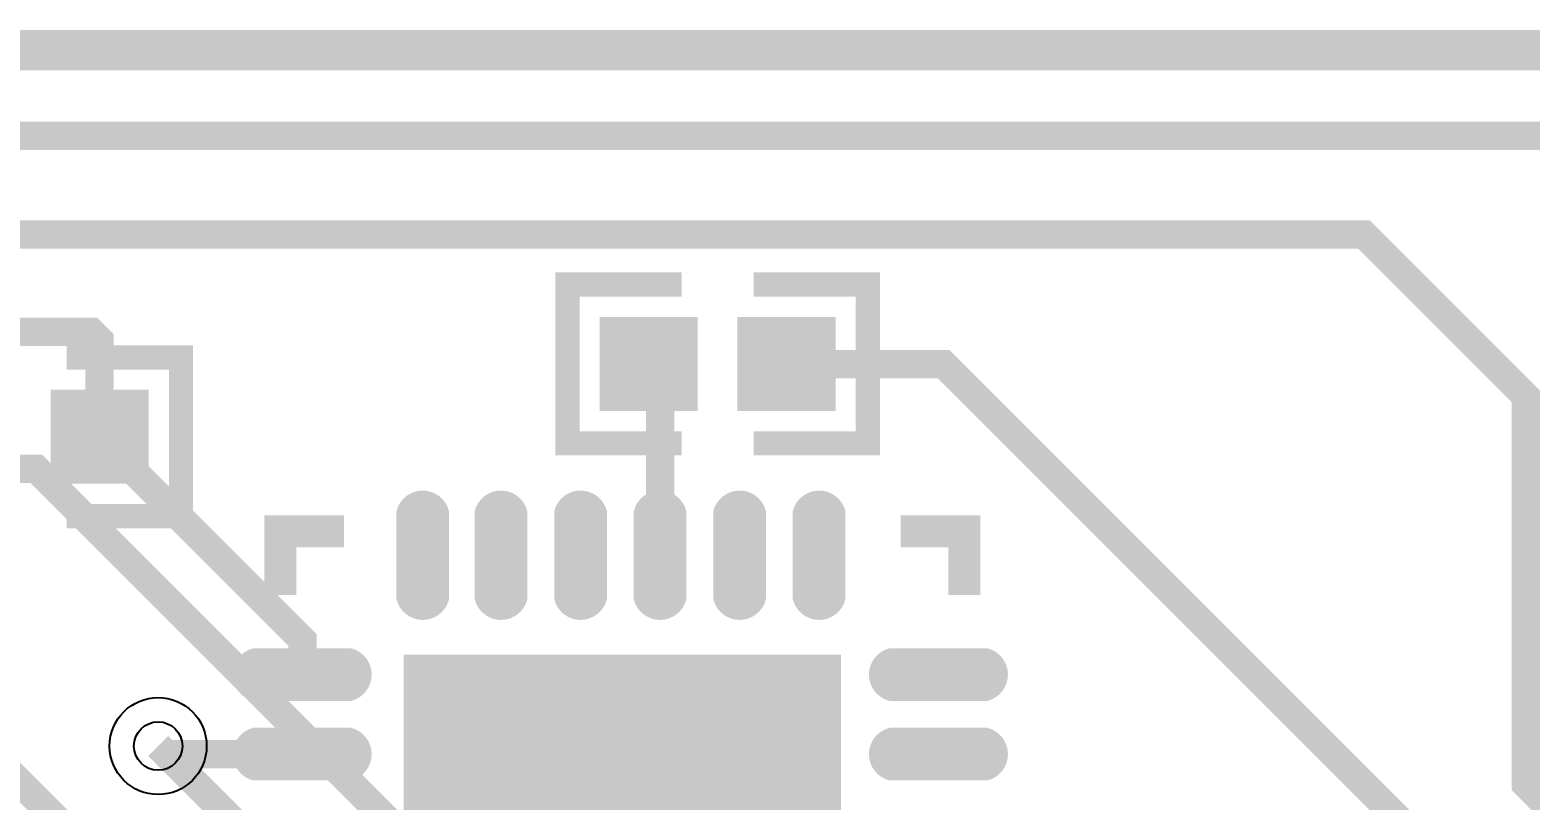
# Model space of a CAD drawing. Extents: x -5 to 4186, y -5 to 3927.
# Drawn here: x 2447.9 to 2819.1, y 2623.9 to 2814.6 of the extents above; entities that cross this region are included whole.
import ezdxf

# ---------------------------------------------------------------- set-up
doc = ezdxf.new("R2010")
doc.units = 9
for name, color, linetype, true_color in [('BoardOutLine', 7, 'Continuous', 0xff00ff), ('BottomLayer', 7, 'Continuous', 0x0000ff), ('Hole', 7, 'Continuous', 0x222222), ('Multi-Layer', 7, 'Continuous', 0xc0c0c0), ('TopLayer', 7, 'Continuous', 0xff0000), ('TopPasteMaskLayer', 7, 'Continuous', 0x808080), ('TopSilkLayer', 7, 'Continuous', 0xffcc00), ('TopSolderMaskLayer', 7, 'Continuous', 0x800080)]:
    doc.layers.add(name, color=color, linetype=linetype, true_color=true_color)

msp = doc.modelspace()

# ---------------------------------------------------------------- hatches: boundary and pattern name
at = {"layer": 'TopLayer'}
for points in [[(2612.14, 2721.39), (2612.14, 2742.65), (2589.87, 2742.65), (2589.87, 2721.39)], [(2623.95, 2721.39), (2623.95, 2742.65), (2646.22, 2742.65), (2646.22, 2721.39)], [(2453.95, 2724.65), (2453.95, 2703.39), (2476.22, 2703.39), (2476.22, 2724.65)], [(2550.57, 2674.46, -0.785398), (2539.54, 2674.46), (2539.54, 2694.94, -0.785398), (2550.57, 2694.94)], [(2569.94, 2674.46, -0.785398), (2558.91, 2674.46), (2558.91, 2694.94, -0.785398), (2569.94, 2694.94)], [(2589.63, 2674.46, -0.785398), (2578.6, 2674.46), (2578.6, 2694.94, -0.785398), (2589.63, 2694.94)], [(2609.31, 2674.46, -0.785398), (2598.28, 2674.46), (2598.28, 2694.94, -0.785398), (2609.31, 2694.94)], [(2629, 2674.46, -0.785398), (2617.97, 2674.46), (2617.97, 2694.94, -0.785398), (2629, 2694.94)], [(2648.68, 2674.46, -0.785398), (2637.65, 2674.46), (2637.65, 2694.94, -0.785398), (2648.68, 2694.94)], [(2504.98, 2649.66, -0.785398), (2504.98, 2660.68), (2525.45, 2660.68, -0.785398), (2525.45, 2649.66)], [(2541.3, 2552.81), (2541.3, 2659.11), (2647.6, 2659.11), (2647.6, 2552.81)], [(2662.46, 2649.66, -0.785398), (2662.46, 2660.68), (2682.93, 2660.68, -0.785398), (2682.93, 2649.66)], [(2504.98, 2629.98, -0.785398), (2504.98, 2641), (2525.45, 2641, -0.785398), (2525.45, 2629.98)], [(2662.46, 2629.98, -0.785398), (2662.46, 2641), (2682.93, 2641, -0.785398), (2682.93, 2629.98)]]:
    msp.add_hatch(color=256, dxfattribs=at).paths.add_polyline_path(points)
at = {"layer": 'TopPasteMaskLayer'}
for points in [[(2612.73, 2722.97), (2612.73, 2741.07), (2611.16, 2742.65), (2591.45, 2742.65), (2589.87, 2741.07), (2589.87, 2722.97), (2591.45, 2721.39), (2611.16, 2721.39)], [(2623.36, 2722.97), (2623.36, 2741.07), (2624.94, 2742.65), (2644.65, 2742.65), (2646.22, 2741.07), (2646.22, 2722.97), (2644.65, 2721.39), (2624.94, 2721.39)], [(2453.36, 2723.08), (2453.36, 2704.96), (2454.94, 2703.39), (2474.65, 2703.39), (2476.22, 2704.96), (2476.22, 2723.08), (2474.65, 2724.65), (2454.94, 2724.65)], [(2539.58, 2695.54), (2539.55, 2695.24), (2539.54, 2694.94), (2539.54, 2674.46), (2539.55, 2674.16), (2539.58, 2673.86), (2539.62, 2673.56), (2539.68, 2673.26), (2539.75, 2672.96), (2539.84, 2672.67), (2539.95, 2672.39), (2540.07, 2672.11), (2540.21, 2671.84), (2540.36, 2671.58), (2540.53, 2671.32), (2540.71, 2671.08), (2540.9, 2670.84), (2541.11, 2670.62), (2541.32, 2670.41), (2541.55, 2670.21), (2541.79, 2670.02), (2542.04, 2669.85), (2542.3, 2669.69), (2542.57, 2669.55), (2542.84, 2669.42), (2543.12, 2669.3), (2543.41, 2669.2), (2543.7, 2669.12), (2544, 2669.05), (2544.3, 2669), (2544.6, 2668.97), (2544.9, 2668.95), (2545.21, 2668.95), (2545.51, 2668.97), (2545.81, 2669), (2546.11, 2669.05), (2546.41, 2669.12), (2546.7, 2669.2), (2546.99, 2669.3), (2547.27, 2669.42), (2547.55, 2669.55), (2547.81, 2669.69), (2548.07, 2669.85), (2548.32, 2670.02), (2548.56, 2670.21), (2548.79, 2670.41), (2549.01, 2670.62), (2549.21, 2670.84), (2549.41, 2671.08), (2549.59, 2671.32), (2549.75, 2671.58), (2549.9, 2671.84), (2550.04, 2672.11), (2550.16, 2672.39), (2550.27, 2672.67), (2550.36, 2672.96), (2550.44, 2673.26), (2550.49, 2673.56), (2550.54, 2673.86), (2550.56, 2674.16), (2550.57, 2674.46), (2550.57, 2694.94), (2550.56, 2695.24), (2550.54, 2695.54), (2550.49, 2695.84), (2550.44, 2696.14), (2550.36, 2696.44), (2550.27, 2696.73), (2550.16, 2697.01), (2550.04, 2697.29), (2549.9, 2697.56), (2549.75, 2697.82), (2549.59, 2698.08), (2549.41, 2698.32), (2549.21, 2698.56), (2549.01, 2698.78), (2548.79, 2698.99), (2548.56, 2699.19), (2548.32, 2699.38), (2548.07, 2699.55), (2547.81, 2699.71), (2547.55, 2699.85), (2547.27, 2699.98), (2546.99, 2700.1), (2546.7, 2700.2), (2546.41, 2700.28), (2546.11, 2700.35), (2545.81, 2700.4), (2545.51, 2700.43), (2545.21, 2700.45), (2544.9, 2700.45), (2544.6, 2700.43), (2544.3, 2700.4), (2544, 2700.35), (2543.7, 2700.28), (2543.41, 2700.2), (2543.12, 2700.1), (2542.84, 2699.98), (2542.57, 2699.85), (2542.3, 2699.71), (2542.04, 2699.55), (2541.79, 2699.38), (2541.55, 2699.19), (2541.32, 2698.99), (2541.11, 2698.78), (2540.9, 2698.56), (2540.71, 2698.32), (2540.53, 2698.08), (2540.36, 2697.82), (2540.21, 2697.56), (2540.07, 2697.29), (2539.95, 2697.01), (2539.84, 2696.73), (2539.75, 2696.44), (2539.68, 2696.14), (2539.62, 2695.84)], [(2558.92, 2674.16), (2558.95, 2673.86), (2558.99, 2673.56), (2559.05, 2673.26), (2559.12, 2672.96), (2559.21, 2672.67), (2559.32, 2672.39), (2559.44, 2672.11), (2559.58, 2671.84), (2559.73, 2671.58), (2559.9, 2671.32), (2560.08, 2671.08), (2560.27, 2670.84), (2560.48, 2670.62), (2560.69, 2670.41), (2560.92, 2670.21), (2561.16, 2670.02), (2561.41, 2669.85), (2561.67, 2669.69), (2561.94, 2669.55), (2562.21, 2669.42), (2562.49, 2669.3), (2562.78, 2669.2), (2563.07, 2669.12), (2563.37, 2669.05), (2563.67, 2669), (2563.97, 2668.97), (2564.28, 2668.95), (2564.58, 2668.95), (2564.88, 2668.97), (2565.18, 2669), (2565.48, 2669.05), (2565.78, 2669.12), (2566.07, 2669.2), (2566.36, 2669.3), (2566.64, 2669.42), (2566.92, 2669.55), (2567.18, 2669.69), (2567.44, 2669.85), (2567.69, 2670.02), (2567.93, 2670.21), (2568.16, 2670.41), (2568.38, 2670.62), (2568.58, 2670.84), (2568.78, 2671.08), (2568.96, 2671.32), (2569.12, 2671.58), (2569.28, 2671.84), (2569.41, 2672.11), (2569.53, 2672.39), (2569.64, 2672.67), (2569.73, 2672.96), (2569.81, 2673.26), (2569.86, 2673.56), (2569.91, 2673.86), (2569.93, 2674.16), (2569.94, 2674.46), (2569.94, 2694.94), (2569.93, 2695.24), (2569.91, 2695.54), (2569.86, 2695.84), (2569.81, 2696.14), (2569.73, 2696.44), (2569.64, 2696.73), (2569.53, 2697.01), (2569.41, 2697.29), (2569.28, 2697.56), (2569.12, 2697.82), (2568.96, 2698.08), (2568.78, 2698.32), (2568.58, 2698.56), (2568.38, 2698.78), (2568.16, 2698.99), (2567.93, 2699.19), (2567.69, 2699.38), (2567.44, 2699.55), (2567.18, 2699.71), (2566.92, 2699.85), (2566.64, 2699.98), (2566.36, 2700.1), (2566.07, 2700.2), (2565.78, 2700.28), (2565.48, 2700.35), (2565.18, 2700.4), (2564.88, 2700.43), (2564.58, 2700.45), (2564.28, 2700.45), (2563.97, 2700.43), (2563.67, 2700.4), (2563.37, 2700.35), (2563.07, 2700.28), (2562.78, 2700.2), (2562.49, 2700.1), (2562.21, 2699.98), (2561.94, 2699.85), (2561.67, 2699.71), (2561.41, 2699.55), (2561.16, 2699.38), (2560.92, 2699.19), (2560.69, 2698.99), (2560.48, 2698.78), (2560.27, 2698.56), (2560.08, 2698.32), (2559.9, 2698.08), (2559.73, 2697.82), (2559.58, 2697.56), (2559.44, 2697.29), (2559.32, 2697.01), (2559.21, 2696.73), (2559.12, 2696.44), (2559.05, 2696.14), (2558.99, 2695.84), (2558.95, 2695.54), (2558.92, 2695.24), (2558.91, 2694.94), (2558.91, 2674.46)], [(2578.61, 2674.16), (2578.64, 2673.86), (2578.68, 2673.56), (2578.74, 2673.26), (2578.81, 2672.96), (2578.9, 2672.67), (2579.01, 2672.39), (2579.13, 2672.11), (2579.27, 2671.84), (2579.42, 2671.58), (2579.59, 2671.32), (2579.77, 2671.08), (2579.96, 2670.84), (2580.17, 2670.62), (2580.38, 2670.41), (2580.61, 2670.21), (2580.85, 2670.02), (2581.1, 2669.85), (2581.36, 2669.69), (2581.63, 2669.55), (2581.9, 2669.42), (2582.18, 2669.3), (2582.47, 2669.2), (2582.76, 2669.12), (2583.06, 2669.05), (2583.36, 2669), (2583.66, 2668.97), (2583.97, 2668.95), (2584.27, 2668.95), (2584.57, 2668.97), (2584.87, 2669), (2585.17, 2669.05), (2585.47, 2669.12), (2585.76, 2669.2), (2586.05, 2669.3), (2586.33, 2669.42), (2586.61, 2669.55), (2586.87, 2669.69), (2587.13, 2669.85), (2587.38, 2670.02), (2587.62, 2670.21), (2587.85, 2670.41), (2588.07, 2670.62), (2588.27, 2670.84), (2588.47, 2671.08), (2588.65, 2671.32), (2588.81, 2671.58), (2588.97, 2671.84), (2589.1, 2672.11), (2589.22, 2672.39), (2589.33, 2672.67), (2589.42, 2672.96), (2589.5, 2673.26), (2589.55, 2673.56), (2589.6, 2673.86), (2589.62, 2674.16), (2589.63, 2674.46), (2589.63, 2694.94), (2589.62, 2695.24), (2589.6, 2695.54), (2589.55, 2695.84), (2589.5, 2696.14), (2589.42, 2696.44), (2589.33, 2696.73), (2589.22, 2697.01), (2589.1, 2697.29), (2588.97, 2697.56), (2588.81, 2697.82), (2588.65, 2698.08), (2588.47, 2698.32), (2588.27, 2698.56), (2588.07, 2698.78), (2587.85, 2698.99), (2587.62, 2699.19), (2587.38, 2699.38), (2587.13, 2699.55), (2586.87, 2699.71), (2586.61, 2699.85), (2586.33, 2699.98), (2586.05, 2700.1), (2585.76, 2700.2), (2585.47, 2700.28), (2585.17, 2700.35), (2584.87, 2700.4), (2584.57, 2700.43), (2584.27, 2700.45), (2583.97, 2700.45), (2583.66, 2700.43), (2583.36, 2700.4), (2583.06, 2700.35), (2582.76, 2700.28), (2582.47, 2700.2), (2582.18, 2700.1), (2581.9, 2699.98), (2581.63, 2699.85), (2581.36, 2699.71), (2581.1, 2699.55), (2580.85, 2699.38), (2580.61, 2699.19), (2580.38, 2698.99), (2580.17, 2698.78), (2579.96, 2698.56), (2579.77, 2698.32), (2579.59, 2698.08), (2579.42, 2697.82), (2579.27, 2697.56), (2579.13, 2697.29), (2579.01, 2697.01), (2578.9, 2696.73), (2578.81, 2696.44), (2578.74, 2696.14), (2578.68, 2695.84), (2578.64, 2695.54), (2578.61, 2695.24), (2578.6, 2694.94), (2578.6, 2674.46)], [(2598.32, 2695.54), (2598.29, 2695.24), (2598.28, 2694.94), (2598.28, 2674.46), (2598.29, 2674.16), (2598.32, 2673.86), (2598.36, 2673.56), (2598.42, 2673.26), (2598.49, 2672.96), (2598.58, 2672.67), (2598.69, 2672.39), (2598.81, 2672.11), (2598.95, 2671.84), (2599.1, 2671.58), (2599.27, 2671.32), (2599.45, 2671.08), (2599.64, 2670.84), (2599.85, 2670.62), (2600.06, 2670.41), (2600.29, 2670.21), (2600.53, 2670.02), (2600.78, 2669.85), (2601.04, 2669.69), (2601.31, 2669.55), (2601.58, 2669.42), (2601.86, 2669.3), (2602.15, 2669.2), (2602.44, 2669.12), (2602.74, 2669.05), (2603.04, 2669), (2603.34, 2668.97), (2603.64, 2668.95), (2603.95, 2668.95), (2604.25, 2668.97), (2604.55, 2669), (2604.85, 2669.05), (2605.15, 2669.12), (2605.44, 2669.2), (2605.73, 2669.3), (2606.01, 2669.42), (2606.29, 2669.55), (2606.55, 2669.69), (2606.81, 2669.85), (2607.06, 2670.02), (2607.3, 2670.21), (2607.53, 2670.41), (2607.75, 2670.62), (2607.95, 2670.84), (2608.15, 2671.08), (2608.33, 2671.32), (2608.49, 2671.58), (2608.64, 2671.84), (2608.78, 2672.11), (2608.9, 2672.39), (2609.01, 2672.67), (2609.1, 2672.96), (2609.18, 2673.26), (2609.23, 2673.56), (2609.28, 2673.86), (2609.3, 2674.16), (2609.31, 2674.46), (2609.31, 2694.94), (2609.3, 2695.24), (2609.28, 2695.54), (2609.23, 2695.84), (2609.18, 2696.14), (2609.1, 2696.44), (2609.01, 2696.73), (2608.9, 2697.01), (2608.78, 2697.29), (2608.64, 2697.56), (2608.49, 2697.82), (2608.33, 2698.08), (2608.15, 2698.32), (2607.95, 2698.56), (2607.75, 2698.78), (2607.53, 2698.99), (2607.3, 2699.19), (2607.06, 2699.38), (2606.81, 2699.55), (2606.55, 2699.71), (2606.29, 2699.85), (2606.01, 2699.98), (2605.73, 2700.1), (2605.44, 2700.2), (2605.15, 2700.28), (2604.85, 2700.35), (2604.55, 2700.4), (2604.25, 2700.43), (2603.95, 2700.45), (2603.64, 2700.45), (2603.34, 2700.43), (2603.04, 2700.4), (2602.74, 2700.35), (2602.44, 2700.28), (2602.15, 2700.2), (2601.86, 2700.1), (2601.58, 2699.98), (2601.31, 2699.85), (2601.04, 2699.71), (2600.78, 2699.55), (2600.53, 2699.38), (2600.29, 2699.19), (2600.06, 2698.99), (2599.85, 2698.78), (2599.64, 2698.56), (2599.45, 2698.32), (2599.27, 2698.08), (2599.1, 2697.82), (2598.95, 2697.56), (2598.81, 2697.29), (2598.69, 2697.01), (2598.58, 2696.73), (2598.49, 2696.44), (2598.42, 2696.14), (2598.36, 2695.84)], [(2617.98, 2674.16), (2618.01, 2673.86), (2618.05, 2673.56), (2618.11, 2673.26), (2618.18, 2672.96), (2618.27, 2672.67), (2618.38, 2672.39), (2618.5, 2672.11), (2618.64, 2671.84), (2618.79, 2671.58), (2618.96, 2671.32), (2619.14, 2671.08), (2619.33, 2670.84), (2619.54, 2670.62), (2619.75, 2670.41), (2619.98, 2670.21), (2620.22, 2670.02), (2620.47, 2669.85), (2620.73, 2669.69), (2621, 2669.55), (2621.27, 2669.42), (2621.55, 2669.3), (2621.84, 2669.2), (2622.13, 2669.12), (2622.43, 2669.05), (2622.73, 2669), (2623.03, 2668.97), (2623.33, 2668.95), (2623.64, 2668.95), (2623.94, 2668.97), (2624.24, 2669), (2624.54, 2669.05), (2624.84, 2669.12), (2625.13, 2669.2), (2625.42, 2669.3), (2625.7, 2669.42), (2625.98, 2669.55), (2626.24, 2669.69), (2626.5, 2669.85), (2626.75, 2670.02), (2626.99, 2670.21), (2627.22, 2670.41), (2627.44, 2670.62), (2627.64, 2670.84), (2627.84, 2671.08), (2628.02, 2671.32), (2628.18, 2671.58), (2628.33, 2671.84), (2628.47, 2672.11), (2628.59, 2672.39), (2628.7, 2672.67), (2628.79, 2672.96), (2628.87, 2673.26), (2628.92, 2673.56), (2628.97, 2673.86), (2628.99, 2674.16), (2629, 2674.46), (2629, 2694.94), (2628.99, 2695.24), (2628.97, 2695.54), (2628.92, 2695.84), (2628.87, 2696.14), (2628.79, 2696.44), (2628.7, 2696.73), (2628.59, 2697.01), (2628.47, 2697.29), (2628.33, 2697.56), (2628.18, 2697.82), (2628.02, 2698.08), (2627.84, 2698.32), (2627.64, 2698.56), (2627.44, 2698.78), (2627.22, 2698.99), (2626.99, 2699.19), (2626.75, 2699.38), (2626.5, 2699.55), (2626.24, 2699.71), (2625.98, 2699.85), (2625.7, 2699.98), (2625.42, 2700.1), (2625.13, 2700.2), (2624.84, 2700.28), (2624.54, 2700.35), (2624.24, 2700.4), (2623.94, 2700.43), (2623.64, 2700.45), (2623.33, 2700.45), (2623.03, 2700.43), (2622.73, 2700.4), (2622.43, 2700.35), (2622.13, 2700.28), (2621.84, 2700.2), (2621.55, 2700.1), (2621.27, 2699.98), (2621, 2699.85), (2620.73, 2699.71), (2620.47, 2699.55), (2620.22, 2699.38), (2619.98, 2699.19), (2619.75, 2698.99), (2619.54, 2698.78), (2619.33, 2698.56), (2619.14, 2698.32), (2618.96, 2698.08), (2618.79, 2697.82), (2618.64, 2697.56), (2618.5, 2697.29), (2618.38, 2697.01), (2618.27, 2696.73), (2618.18, 2696.44), (2618.11, 2696.14), (2618.05, 2695.84), (2618.01, 2695.54), (2617.98, 2695.24), (2617.97, 2694.94), (2617.97, 2674.46)], [(2637.66, 2674.16), (2637.69, 2673.86), (2637.73, 2673.56), (2637.79, 2673.26), (2637.86, 2672.96), (2637.95, 2672.67), (2638.06, 2672.39), (2638.18, 2672.11), (2638.32, 2671.84), (2638.47, 2671.58), (2638.64, 2671.32), (2638.82, 2671.08), (2639.01, 2670.84), (2639.22, 2670.62), (2639.43, 2670.41), (2639.66, 2670.21), (2639.9, 2670.02), (2640.15, 2669.85), (2640.41, 2669.69), (2640.68, 2669.55), (2640.95, 2669.42), (2641.23, 2669.3), (2641.52, 2669.2), (2641.81, 2669.12), (2642.11, 2669.05), (2642.41, 2669), (2642.71, 2668.97), (2643.01, 2668.95), (2643.32, 2668.95), (2643.62, 2668.97), (2643.92, 2669), (2644.22, 2669.05), (2644.52, 2669.12), (2644.81, 2669.2), (2645.1, 2669.3), (2645.38, 2669.42), (2645.66, 2669.55), (2645.92, 2669.69), (2646.18, 2669.85), (2646.43, 2670.02), (2646.67, 2670.21), (2646.9, 2670.41), (2647.12, 2670.62), (2647.32, 2670.84), (2647.52, 2671.08), (2647.7, 2671.32), (2647.86, 2671.58), (2648.01, 2671.84), (2648.15, 2672.11), (2648.27, 2672.39), (2648.38, 2672.67), (2648.47, 2672.96), (2648.55, 2673.26), (2648.6, 2673.56), (2648.65, 2673.86), (2648.67, 2674.16), (2648.68, 2674.46), (2648.68, 2694.94), (2648.67, 2695.24), (2648.65, 2695.54), (2648.6, 2695.84), (2648.55, 2696.14), (2648.47, 2696.44), (2648.38, 2696.73), (2648.27, 2697.01), (2648.15, 2697.29), (2648.01, 2697.56), (2647.86, 2697.82), (2647.7, 2698.08), (2647.52, 2698.32), (2647.32, 2698.56), (2647.12, 2698.78), (2646.9, 2698.99), (2646.67, 2699.19), (2646.43, 2699.38), (2646.18, 2699.55), (2645.92, 2699.71), (2645.66, 2699.85), (2645.38, 2699.98), (2645.1, 2700.1), (2644.81, 2700.2), (2644.52, 2700.28), (2644.22, 2700.35), (2643.92, 2700.4), (2643.62, 2700.43), (2643.32, 2700.45), (2643.01, 2700.45), (2642.71, 2700.43), (2642.41, 2700.4), (2642.11, 2700.35), (2641.81, 2700.28), (2641.52, 2700.2), (2641.23, 2700.1), (2640.95, 2699.98), (2640.68, 2699.85), (2640.41, 2699.71), (2640.15, 2699.55), (2639.9, 2699.38), (2639.66, 2699.19), (2639.43, 2698.99), (2639.22, 2698.78), (2639.01, 2698.56), (2638.82, 2698.32), (2638.64, 2698.08), (2638.47, 2697.82), (2638.32, 2697.56), (2638.18, 2697.29), (2638.06, 2697.01), (2637.95, 2696.73), (2637.86, 2696.44), (2637.79, 2696.14), (2637.73, 2695.84), (2637.69, 2695.54), (2637.66, 2695.24), (2637.65, 2694.94), (2637.65, 2674.46)], [(2499.47, 2655.02), (2499.49, 2654.71), (2499.52, 2654.41), (2499.57, 2654.11), (2499.64, 2653.82), (2499.72, 2653.53), (2499.82, 2653.24), (2499.93, 2652.96), (2500.06, 2652.68), (2500.21, 2652.41), (2500.37, 2652.15), (2500.54, 2651.91), (2500.73, 2651.67), (2500.93, 2651.44), (2501.14, 2651.22), (2501.36, 2651.01), (2501.6, 2650.82), (2501.84, 2650.64), (2502.1, 2650.47), (2502.36, 2650.32), (2502.63, 2650.18), (2502.91, 2650.06), (2503.19, 2649.96), (2503.48, 2649.87), (2503.78, 2649.79), (2504.07, 2649.73), (2504.38, 2649.69), (2504.68, 2649.67), (2504.98, 2649.66), (2525.45, 2649.66), (2525.76, 2649.67), (2526.06, 2649.69), (2526.36, 2649.73), (2526.66, 2649.79), (2526.95, 2649.87), (2527.24, 2649.96), (2527.53, 2650.06), (2527.81, 2650.18), (2528.08, 2650.32), (2528.34, 2650.47), (2528.59, 2650.64), (2528.84, 2650.82), (2529.07, 2651.01), (2529.3, 2651.22), (2529.51, 2651.44), (2529.71, 2651.67), (2529.89, 2651.91), (2530.07, 2652.15), (2530.23, 2652.41), (2530.37, 2652.68), (2530.5, 2652.96), (2530.61, 2653.24), (2530.71, 2653.53), (2530.8, 2653.82), (2530.86, 2654.11), (2530.91, 2654.41), (2530.95, 2654.71), (2530.96, 2655.02), (2530.96, 2655.32), (2530.95, 2655.62), (2530.91, 2655.93), (2530.86, 2656.23), (2530.8, 2656.52), (2530.71, 2656.81), (2530.61, 2657.1), (2530.5, 2657.38), (2530.37, 2657.66), (2530.23, 2657.93), (2530.07, 2658.18), (2529.89, 2658.43), (2529.71, 2658.67), (2529.51, 2658.9), (2529.3, 2659.12), (2529.07, 2659.33), (2528.84, 2659.52), (2528.59, 2659.7), (2528.34, 2659.87), (2528.08, 2660.02), (2527.81, 2660.15), (2527.53, 2660.28), (2527.24, 2660.38), (2526.95, 2660.47), (2526.66, 2660.55), (2526.36, 2660.61), (2526.06, 2660.65), (2525.76, 2660.67), (2525.45, 2660.68), (2504.98, 2660.68), (2504.68, 2660.67), (2504.38, 2660.65), (2504.07, 2660.61), (2503.78, 2660.55), (2503.48, 2660.47), (2503.19, 2660.38), (2502.91, 2660.28), (2502.63, 2660.15), (2502.36, 2660.02), (2502.1, 2659.87), (2501.84, 2659.7), (2501.6, 2659.52), (2501.36, 2659.33), (2501.14, 2659.12), (2500.93, 2658.9), (2500.73, 2658.67), (2500.54, 2658.43), (2500.37, 2658.18), (2500.21, 2657.93), (2500.06, 2657.66), (2499.93, 2657.38), (2499.82, 2657.1), (2499.72, 2656.81), (2499.64, 2656.52), (2499.57, 2656.23), (2499.52, 2655.93), (2499.49, 2655.62), (2499.47, 2655.32)], [(2656.95, 2655.02), (2656.97, 2654.71), (2657, 2654.41), (2657.05, 2654.11), (2657.12, 2653.82), (2657.2, 2653.53), (2657.3, 2653.24), (2657.41, 2652.96), (2657.54, 2652.68), (2657.69, 2652.41), (2657.85, 2652.15), (2658.02, 2651.91), (2658.21, 2651.67), (2658.41, 2651.44), (2658.62, 2651.22), (2658.84, 2651.01), (2659.07, 2650.82), (2659.32, 2650.64), (2659.57, 2650.47), (2659.84, 2650.32), (2660.11, 2650.18), (2660.39, 2650.06), (2660.67, 2649.96), (2660.96, 2649.87), (2661.26, 2649.79), (2661.55, 2649.73), (2661.85, 2649.69), (2662.16, 2649.67), (2662.46, 2649.66), (2682.93, 2649.66), (2683.24, 2649.67), (2683.54, 2649.69), (2683.84, 2649.73), (2684.14, 2649.79), (2684.43, 2649.87), (2684.72, 2649.96), (2685.01, 2650.06), (2685.28, 2650.18), (2685.56, 2650.32), (2685.82, 2650.47), (2686.07, 2650.64), (2686.32, 2650.82), (2686.55, 2651.01), (2686.78, 2651.22), (2686.99, 2651.44), (2687.19, 2651.67), (2687.37, 2651.91), (2687.55, 2652.15), (2687.71, 2652.41), (2687.85, 2652.68), (2687.98, 2652.96), (2688.09, 2653.24), (2688.19, 2653.53), (2688.28, 2653.82), (2688.34, 2654.11), (2688.39, 2654.41), (2688.43, 2654.71), (2688.44, 2655.02), (2688.44, 2655.32), (2688.43, 2655.62), (2688.39, 2655.93), (2688.34, 2656.23), (2688.28, 2656.52), (2688.19, 2656.81), (2688.09, 2657.1), (2687.98, 2657.38), (2687.85, 2657.66), (2687.71, 2657.93), (2687.55, 2658.18), (2687.37, 2658.43), (2687.19, 2658.67), (2686.99, 2658.9), (2686.78, 2659.12), (2686.55, 2659.33), (2686.32, 2659.52), (2686.07, 2659.7), (2685.82, 2659.87), (2685.56, 2660.02), (2685.28, 2660.15), (2685.01, 2660.28), (2684.72, 2660.38), (2684.43, 2660.47), (2684.14, 2660.55), (2683.84, 2660.61), (2683.54, 2660.65), (2683.24, 2660.67), (2682.93, 2660.68), (2662.46, 2660.68), (2662.16, 2660.67), (2661.85, 2660.65), (2661.55, 2660.61), (2661.26, 2660.55), (2660.96, 2660.47), (2660.67, 2660.38), (2660.39, 2660.28), (2660.11, 2660.15), (2659.84, 2660.02), (2659.57, 2659.87), (2659.32, 2659.7), (2659.07, 2659.52), (2658.84, 2659.33), (2658.62, 2659.12), (2658.41, 2658.9), (2658.21, 2658.67), (2658.02, 2658.43), (2657.85, 2658.18), (2657.69, 2657.93), (2657.54, 2657.66), (2657.41, 2657.38), (2657.3, 2657.1), (2657.2, 2656.81), (2657.12, 2656.52), (2657.05, 2656.23), (2657, 2655.93), (2656.97, 2655.62), (2656.95, 2655.32)], [(2551.93, 2563.43), (2551.93, 2648.47), (2636.97, 2648.47), (2636.97, 2563.43)], [(2499.49, 2635.94), (2499.47, 2635.64), (2499.47, 2635.34), (2499.49, 2635.03), (2499.52, 2634.73), (2499.57, 2634.43), (2499.64, 2634.14), (2499.72, 2633.85), (2499.82, 2633.56), (2499.93, 2633.28), (2500.06, 2633), (2500.21, 2632.73), (2500.37, 2632.47), (2500.54, 2632.23), (2500.73, 2631.99), (2500.93, 2631.76), (2501.14, 2631.54), (2501.36, 2631.33), (2501.6, 2631.14), (2501.84, 2630.96), (2502.1, 2630.79), (2502.36, 2630.64), (2502.63, 2630.5), (2502.91, 2630.38), (2503.19, 2630.28), (2503.48, 2630.19), (2503.78, 2630.11), (2504.07, 2630.05), (2504.38, 2630.01), (2504.68, 2629.99), (2504.98, 2629.98), (2525.45, 2629.98), (2525.76, 2629.99), (2526.06, 2630.01), (2526.36, 2630.05), (2526.66, 2630.11), (2526.95, 2630.19), (2527.24, 2630.28), (2527.53, 2630.38), (2527.81, 2630.5), (2528.08, 2630.64), (2528.34, 2630.79), (2528.59, 2630.96), (2528.84, 2631.14), (2529.07, 2631.33), (2529.3, 2631.54), (2529.51, 2631.76), (2529.71, 2631.99), (2529.89, 2632.23), (2530.07, 2632.47), (2530.23, 2632.73), (2530.37, 2633), (2530.5, 2633.28), (2530.61, 2633.56), (2530.71, 2633.85), (2530.8, 2634.14), (2530.86, 2634.43), (2530.91, 2634.73), (2530.95, 2635.03), (2530.96, 2635.34), (2530.96, 2635.64), (2530.95, 2635.94), (2530.91, 2636.25), (2530.86, 2636.55), (2530.8, 2636.84), (2530.71, 2637.14), (2530.61, 2637.42), (2530.5, 2637.7), (2530.37, 2637.98), (2530.23, 2638.25), (2530.07, 2638.51), (2529.89, 2638.75), (2529.71, 2638.99), (2529.51, 2639.22), (2529.3, 2639.44), (2529.07, 2639.65), (2528.84, 2639.84), (2528.59, 2640.02), (2528.34, 2640.19), (2528.08, 2640.34), (2527.81, 2640.47), (2527.53, 2640.6), (2527.24, 2640.7), (2526.95, 2640.79), (2526.66, 2640.87), (2526.36, 2640.93), (2526.06, 2640.97), (2525.76, 2640.99), (2525.45, 2641), (2504.98, 2641), (2504.68, 2640.99), (2504.38, 2640.97), (2504.07, 2640.93), (2503.78, 2640.87), (2503.48, 2640.79), (2503.19, 2640.7), (2502.91, 2640.6), (2502.63, 2640.47), (2502.36, 2640.34), (2502.1, 2640.19), (2501.84, 2640.02), (2501.6, 2639.84), (2501.36, 2639.65), (2501.14, 2639.44), (2500.93, 2639.22), (2500.73, 2638.99), (2500.54, 2638.75), (2500.37, 2638.51), (2500.21, 2638.25), (2500.06, 2637.98), (2499.93, 2637.7), (2499.82, 2637.42), (2499.72, 2637.14), (2499.64, 2636.84), (2499.57, 2636.55), (2499.52, 2636.25)], [(2656.97, 2635.94), (2656.95, 2635.64), (2656.95, 2635.34), (2656.97, 2635.03), (2657, 2634.73), (2657.05, 2634.43), (2657.12, 2634.14), (2657.2, 2633.85), (2657.3, 2633.56), (2657.41, 2633.28), (2657.54, 2633), (2657.69, 2632.73), (2657.85, 2632.47), (2658.02, 2632.23), (2658.21, 2631.99), (2658.41, 2631.76), (2658.62, 2631.54), (2658.84, 2631.33), (2659.07, 2631.14), (2659.32, 2630.96), (2659.57, 2630.79), (2659.84, 2630.64), (2660.11, 2630.5), (2660.39, 2630.38), (2660.67, 2630.28), (2660.96, 2630.19), (2661.26, 2630.11), (2661.55, 2630.05), (2661.85, 2630.01), (2662.16, 2629.99), (2662.46, 2629.98), (2682.93, 2629.98), (2683.24, 2629.99), (2683.54, 2630.01), (2683.84, 2630.05), (2684.14, 2630.11), (2684.43, 2630.19), (2684.72, 2630.28), (2685.01, 2630.38), (2685.28, 2630.5), (2685.56, 2630.64), (2685.82, 2630.79), (2686.07, 2630.96), (2686.32, 2631.14), (2686.55, 2631.33), (2686.78, 2631.54), (2686.99, 2631.76), (2687.19, 2631.99), (2687.37, 2632.23), (2687.55, 2632.47), (2687.71, 2632.73), (2687.85, 2633), (2687.98, 2633.28), (2688.09, 2633.56), (2688.19, 2633.85), (2688.28, 2634.14), (2688.34, 2634.43), (2688.39, 2634.73), (2688.43, 2635.03), (2688.44, 2635.34), (2688.44, 2635.64), (2688.43, 2635.94), (2688.39, 2636.25), (2688.34, 2636.55), (2688.28, 2636.84), (2688.19, 2637.14), (2688.09, 2637.42), (2687.98, 2637.7), (2687.85, 2637.98), (2687.71, 2638.25), (2687.55, 2638.51), (2687.37, 2638.75), (2687.19, 2638.99), (2686.99, 2639.22), (2686.78, 2639.44), (2686.55, 2639.65), (2686.32, 2639.84), (2686.07, 2640.02), (2685.82, 2640.19), (2685.56, 2640.34), (2685.28, 2640.47), (2685.01, 2640.6), (2684.72, 2640.7), (2684.43, 2640.79), (2684.14, 2640.87), (2683.84, 2640.93), (2683.54, 2640.97), (2683.24, 2640.99), (2682.93, 2641), (2662.46, 2641), (2662.16, 2640.99), (2661.85, 2640.97), (2661.55, 2640.93), (2661.26, 2640.87), (2660.96, 2640.79), (2660.67, 2640.7), (2660.39, 2640.6), (2660.11, 2640.47), (2659.84, 2640.34), (2659.57, 2640.19), (2659.32, 2640.02), (2659.07, 2639.84), (2658.84, 2639.65), (2658.62, 2639.44), (2658.41, 2639.22), (2658.21, 2638.99), (2658.02, 2638.75), (2657.85, 2638.51), (2657.69, 2638.25), (2657.54, 2637.98), (2657.41, 2637.7), (2657.3, 2637.42), (2657.2, 2637.14), (2657.12, 2636.84), (2657.05, 2636.55), (2657, 2636.25)]]:
    msp.add_hatch(color=256, dxfattribs=at).paths.add_polyline_path(points)
at = {"layer": 'TopSolderMaskLayer'}
for points in [[(2613.14, 2720.39), (2613.14, 2743.65), (2588.87, 2743.65), (2588.87, 2720.39)], [(2622.95, 2720.39), (2622.95, 2743.65), (2647.22, 2743.65), (2647.22, 2720.39)], [(2452.95, 2725.65), (2452.95, 2702.39), (2477.22, 2702.39), (2477.22, 2725.65)], [(2551.57, 2673.81, -0.785398), (2538.55, 2673.81), (2538.55, 2695.59, -0.785398), (2551.57, 2695.59)], [(2570.94, 2673.81, -0.785398), (2557.91, 2673.81), (2557.91, 2695.59, -0.785398), (2570.94, 2695.59)], [(2590.63, 2673.81, -0.785398), (2577.6, 2673.81), (2577.6, 2695.59, -0.785398), (2590.63, 2695.59)], [(2610.31, 2673.81, -0.785398), (2597.28, 2673.81), (2597.28, 2695.59, -0.785398), (2610.31, 2695.59)], [(2630, 2673.81, -0.785398), (2616.98, 2673.81), (2616.98, 2695.59, -0.785398), (2630, 2695.59)], [(2649.68, 2673.81, -0.785398), (2636.65, 2673.81), (2636.65, 2695.59, -0.785398), (2649.68, 2695.59)], [(2503.12, 2648.66, -0.785398), (2503.12, 2661.68), (2527.31, 2661.68, -0.785398), (2527.31, 2648.66)], [(2540.3, 2551.81), (2540.3, 2660.11), (2648.6, 2660.11), (2648.6, 2551.81)], [(2660.6, 2648.66, -0.785398), (2660.6, 2661.68), (2684.79, 2661.68, -0.785398), (2684.79, 2648.66)], [(2503.12, 2628.98, -0.785398), (2503.12, 2642), (2527.31, 2642, -0.785398), (2527.31, 2628.98)], [(2660.6, 2628.98, -0.785398), (2660.6, 2642), (2684.79, 2642, -0.785398), (2684.79, 2628.98)]]:
    msp.add_hatch(color=256, dxfattribs=at).paths.add_polyline_path(points)

# ---------------------------------------------------------------- linework, layer by layer
at = {"layer": 'BoardOutLine', "const_width": 10}
msp.add_lwpolyline([(4181.09, 0), (0, 0), (0, 2809.64), (4181.09, 2809.64), (4181.09, 0)], close=True, dxfattribs=at)
at = {"layer": 'BottomLayer', "const_width": 7}
for points in [[(3137.47, 2491.07), (2664.43, 2491.07), (2449.46, 2706.04), (2327.98, 2706.04)], [(2479.57, 2637.49), (2568.19, 2548.87), (2568.19, 2443.36), (2553.37, 2428.54), (2527.71, 2428.54), (2479.71, 2380.54), (2479.71, 2355.15), (2510.83, 2324.03), (2775.5, 2324.03), (2847.14, 2252.39), (2847.14, 1968.75)], [(2543.39, 2451.28), (2543.39, 2530.48), (2438.38, 2635.49), (2182.07, 2635.49), (2156.94, 2610.36), (2156.94, 2599.53), (2116.34, 2558.93), (2097.69, 2558.93)]]:
    msp.add_lwpolyline(points, dxfattribs=at)
at = {"layer": 'Hole'}
msp.add_circle((2479.57, 2637.49), 6, dxfattribs=at)
at = {"layer": 'Multi-Layer'}
msp.add_circle((2479.57, 2637.49), 12, dxfattribs=at)
at = {"layer": 'TopLayer', "const_width": 7}
for points in [[(3739.01, 1952), (3850.29, 2063.28), (3850.29, 2398.91), (3561.76, 2687.44), (3128.8, 2687.44), (3027.76, 2788.48), (1443.93, 2788.48)], [(2859.65, 2566.67), (2859.65, 2586.32), (2818.05, 2628.02), (2818.05, 2724.02), (2778.05, 2764.02), (2192.05, 2764.02)], [(2372.37, 2710.4), (2401.97, 2740), (2463, 2740), (2465.04, 2737.96), (2465.04, 2725.98)], [(2600.96, 2732), (2600.98, 2731.98)], [(2601.01, 2732.02), (2600.98, 2731.99), (2600.98, 2731.98)], [(2600.98, 2731.98), (2603.85, 2729.12), (2603.85, 2684.75)], [(2635.11, 2732), (2635.05, 2732)], [(2635.11, 2732), (2635.09, 2732.02)], [(2913.68, 2348.32), (2837, 2425), (2837, 2511), (2831, 2517), (2831, 2575), (2674, 2732), (2635.11, 2732)], [(2465.04, 2725.98), (2465.04, 2714), (2515.27, 2663.78), (2515.27, 2655.22)], [(2465.04, 2725.98), (2465.09, 2725.93), (2465.09, 2714.02)], [(2603.8, 2684.7), (2603.85, 2684.75)], [(2515.22, 2655.17), (2515.27, 2655.22)], [(2515.22, 2635.49), (2481.57, 2635.49), (2479.57, 2637.49)]]:
    msp.add_lwpolyline(points, dxfattribs=at)
at = {"layer": 'TopSilkLayer'}
for points, const_width in [([(2609.14, 2712.39), (2580.87, 2712.39), (2580.87, 2751.65), (2609.14, 2751.65)], 6), ([(2626.95, 2712.39), (2655.22, 2712.39), (2655.22, 2751.65), (2626.95, 2751.65)], 6), ([(2456.95, 2733.65), (2485.22, 2733.65), (2485.22, 2694.39), (2456.95, 2694.39)], 6), ([(2509.8, 2674.85), (2509.8, 2690.61), (2525.55, 2690.61)], 7.87), ([(2679.1, 2674.85), (2679.1, 2690.61), (2663.35, 2690.61)], 7.87)]:
    msp.add_lwpolyline(points, dxfattribs=dict(at, const_width=const_width))

doc.saveas('drawing.dxf')
